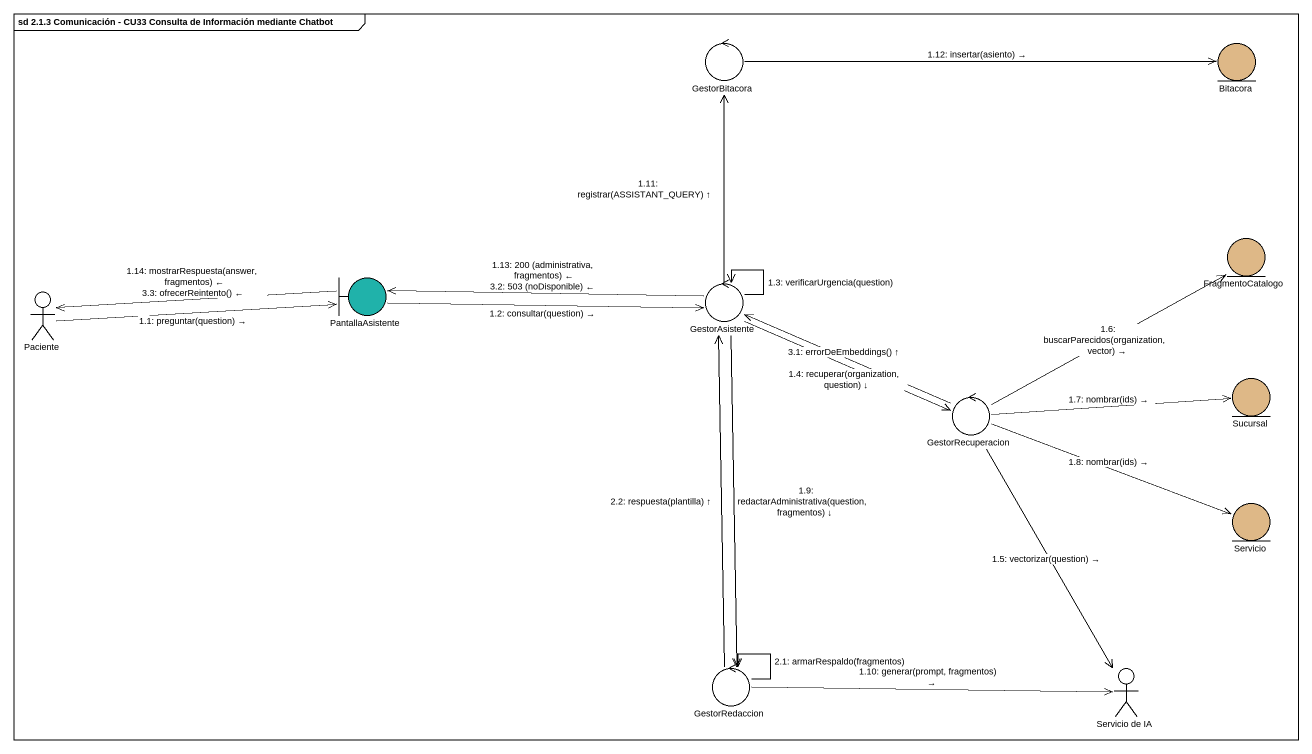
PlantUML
@startuml
mainframe sd 2.1.3 Comunicación - CU33 Consulta de Información mediante Chatbot
control GestorBitacora
entity Bitacora #DEB887
entity FragmentoCatalogo #DEB887
boundary PantallaAsistente #20B2AA
control GestorAsistente
actor Paciente
control GestorRecuperacion
entity Sucursal #DEB887
entity Servicio #DEB887
control GestorRedaccion
actor "Servicio de IA" as Servicio_de_IA
Paciente -right-> PantallaAsistente : 1.1: preguntar(question) →
PantallaAsistente -right-> GestorAsistente : 1.2: consultar(question) →
GestorAsistente --> GestorAsistente : 1.3: verificarUrgencia(question)
GestorAsistente -right-> GestorRecuperacion : 1.4: recuperar(organization, question) ↓
GestorRecuperacion --> Servicio_de_IA : 1.5: vectorizar(question) →
GestorRecuperacion -right-> FragmentoCatalogo : 1.6: buscarParecidos(organization, vector) →
GestorRecuperacion -right-> Sucursal : 1.7: nombrar(ids) →
GestorRecuperacion -right-> Servicio : 1.8: nombrar(ids) →
GestorAsistente --> GestorRedaccion : 1.9: redactarAdministrativa(question, fragmentos) ↓
GestorRedaccion -right-> Servicio_de_IA : 1.10: generar(prompt, fragmentos) →
GestorAsistente -up-> GestorBitacora : 1.11: registrar(ASSISTANT_QUERY) ↑
GestorBitacora -right-> Bitacora : 1.12: insertar(asiento) →
GestorAsistente -left-> PantallaAsistente : 1.13: 200 (administrativa, fragmentos) ←\n3.2: 503 (noDisponible) ←
PantallaAsistente -left-> Paciente : 1.14: mostrarRespuesta(answer, fragmentos) ←\n3.3: ofrecerReintento() ←
GestorRedaccion --> GestorRedaccion : 2.1: armarRespaldo(fragmentos)
GestorRedaccion -up-> GestorAsistente : 2.2: respuesta(plantilla) ↑
GestorRecuperacion -left-> GestorAsistente : 3.1: errorDeEmbeddings() ↑
@enduml
